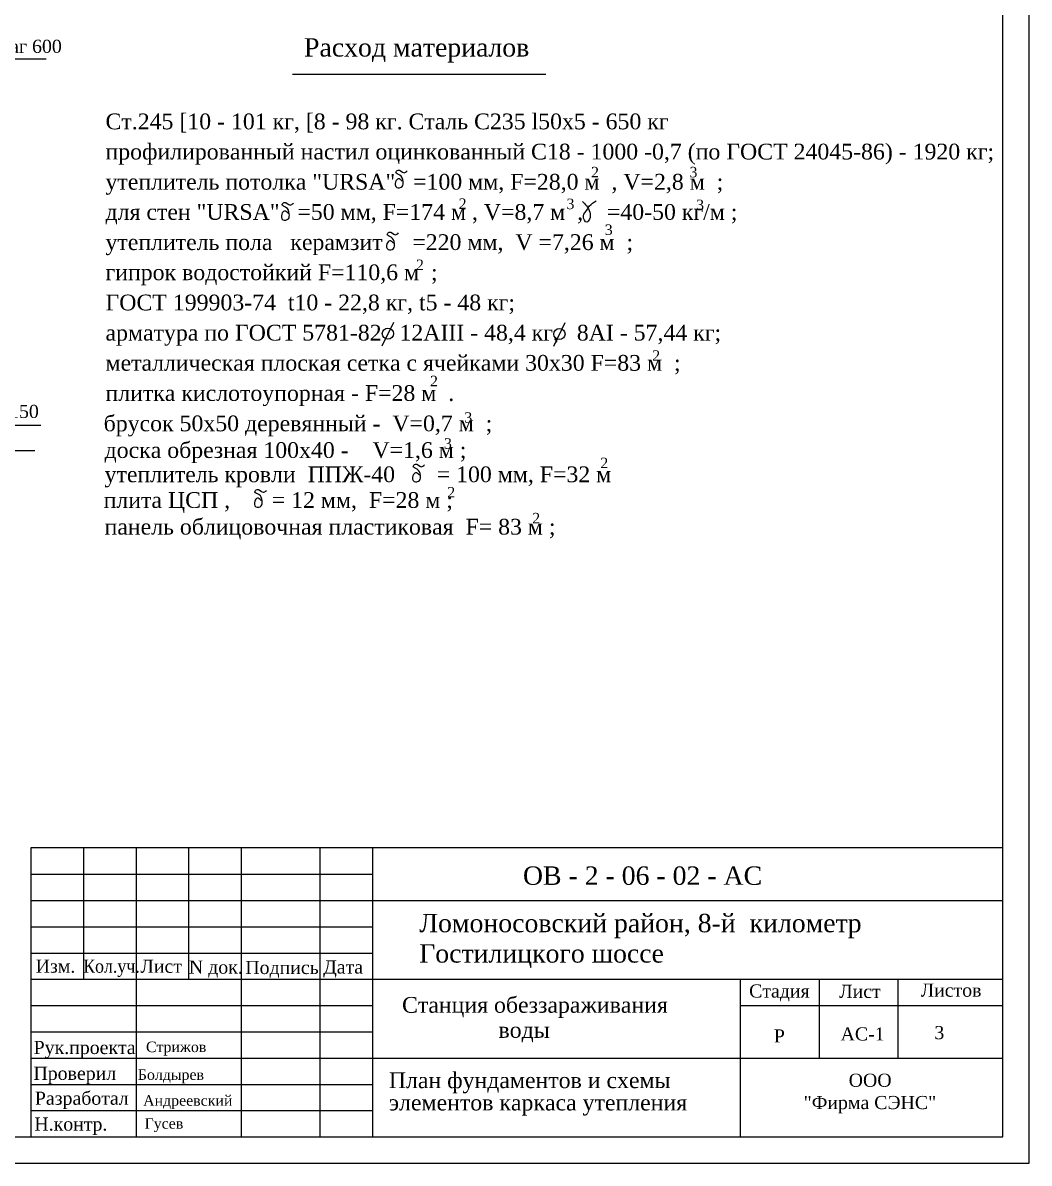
# Model space of a CAD drawing. Header units: millimetres. Extents: x 37412 to 124054, y -7714 to 34286.
# Drawn here: x 104898 to 124054, y -7714 to 13993 of the extents above; entities that cross this region are included whole.
import ezdxf

# ---------------------------------------------------------------- set-up
doc = ezdxf.new("R2010")
doc.units = ezdxf.units.MM
doc.header["$MEASUREMENT"] = 0
doc.layers.add('Размеры', color=7, linetype='Continuous')
doc.layers.add('Текст', color=7, linetype='Continuous')
doc.styles.add('CН', font='TIMES.TTF')
doc.styles.add('СН с наклоном', font='TIMES.TTF', dxfattribs={"oblique": 15})

msp = doc.modelspace()

# ---------------------------------------------------------------- linework, layer by layer
for p, q in [((124053.724, -7713.557), (124053.724, 34286.443)), ((123553.724, -7213.557), (123553.724, 33786.443)), ((123553.724, -1713.557), (105053.724, -1713.557)), ((105053.724, -1713.557), (105053.724, -7213.557)), ((106053.724, -1713.557), (106053.724, -4213.557)), ((107053.724, -1713.557), (107053.724, -7213.557)), ((108053.724, -1713.557), (108053.724, -4213.557)), ((109053.724, -1713.557), (109053.724, -7213.557)), ((110553.724, -1713.557), (110553.724, -7213.557)), ((111553.724, -1713.557), (111553.724, -7213.557)), ((105053.724, -2213.557), (111553.724, -2213.557)), ((105053.724, -2713.557), (123553.724, -2713.557)), ((105053.724, -3213.557), (111553.724, -3213.557)), ((105053.724, -3713.557), (111553.724, -3713.557)), ((105053.724, -4213.557), (123553.724, -4213.557)), ((118553.724, -4213.557), (118553.724, -7213.557)), ((120053.724, -4213.557), (120053.724, -5713.557)), ((121553.724, -4213.557), (121553.724, -5713.557)), ((105053.724, -4713.557), (111553.724, -4713.557)), ((118553.724, -4713.557), (123553.724, -4713.557)), ((105053.724, -5213.557), (111553.724, -5213.557)), ((105053.724, -5713.557), (123553.724, -5713.557)), ((105053.724, -6213.557), (111553.724, -6213.557)), ((105053.724, -6713.557), (111553.724, -6713.557)), ((66653.724, -7213.557), (123553.724, -7213.557)), ((64653.724, -7713.557), (124053.724, -7713.557))]:
    msp.add_line(p, q)
msp.add_arc((124043.724, -7703.557), 10, 270, 0)
at = {"layer": 'Размеры'}
msp.add_line((102639.133, 5854.706), (105128.456, 5854.706), dxfattribs=at)
at = {"layer": 'Текст', "color": 3}
msp.add_line((105344.396, 13301.404), (103577.036, 13301.404), dxfattribs=at)
at = {"layer": 'Текст'}
for p, q in [((110028.866, 13018.35), (114851.216, 13018.35)), ((111951.425, 8286.699), (111732.196, 7836.256)), ((115217.984, 8279.543), (114998.755, 7829.101)), ((104274.326, 6334.706), (105243.09, 6334.706))]:
    msp.add_line(p, q, dxfattribs=at)
for centre in [(111846.442, 8076.904), (115113.001, 8069.748)]:
    msp.add_circle(centre, 106.521, dxfattribs=at)
for points in [[(112119.658, 10980.315), (112045.514, 11025.904), (111994.185, 10968.917), (112016.998, 10860.642), (112119.658, 10877.738), (112136.767, 10974.616), (112074.031, 11094.288), (111999.888, 11145.576), (112039.811, 11191.165), (112153.877, 11139.877), (112216.613, 11174.069)], [(109952.405, 10364.857), (109878.262, 10410.447), (109826.932, 10353.46), (109849.745, 10245.185), (109952.405, 10262.281), (109969.515, 10359.159), (109906.778, 10478.831), (109832.635, 10530.119), (109872.558, 10575.708), (109986.624, 10524.42), (110049.361, 10558.612)], [(115550.831, 10592.895), (115624.286, 10509.014), (115683.75, 10253.877), (115634.78, 10197.956), (115568.321, 10316.787), (115634.78, 10428.629), (115687.248, 10509.014), (115813.171, 10606.875)], [(111953.403, 9798.994), (111879.26, 9844.583), (111827.93, 9787.597), (111850.744, 9679.322), (111953.403, 9696.418), (111970.513, 9793.295), (111907.777, 9912.968), (111833.634, 9964.256), (111873.557, 10009.845), (111987.623, 9958.557), (112050.359, 9992.749)], [(112449.347, 5383.825), (112375.203, 5429.414), (112323.874, 5372.428), (112346.687, 5264.153), (112449.347, 5281.249), (112466.456, 5378.126), (112403.72, 5497.799), (112329.577, 5549.086), (112369.5, 5594.676), (112483.566, 5543.388), (112546.302, 5577.58)], [(109437.222, 4898.694), (109363.079, 4944.283), (109311.749, 4887.297), (109334.563, 4779.022), (109437.222, 4796.118), (109454.332, 4892.995), (109391.596, 5012.668), (109317.453, 5063.956), (109357.376, 5109.545), (109471.442, 5058.257), (109534.178, 5092.449)]]:
    msp.add_spline(points, degree=3, dxfattribs=at)

# ---------------------------------------------------------------- texts
for s, height, style, p in [('Изм.', 250, 'CН', (105142.299, -4087.607)), ('Лист', 250, 'CН', (107137.039, -4089.927)), ('N док.', 250, 'CН', (108059.776, -4106.278)), ('Подпись', 250, 'CН', (109132.874, -4113.263)), ('Дата', 250, 'CН', (110616.147, -4103.189)), ('Стадия', 250, 'CН', (118722.61, -4560.694)), ('Лист', 250, 'CН', (120436.931, -4568.273)), ('Листов', 250, 'CН', (121988.018, -4544.592)), ('Станция обеззараживания', 300, 'СН с наклоном', (112116.635, -4850.229)), ('воды', 300, 'СН с наклоном', (113952.026, -5327.596)), ('Р', 250, 'CН', (119193.29, -5415.531)), ('Рук.проекта', 250, 'CН', (105104.284, -5635.511)), ('Стрижов', 200, 'CН', (107242.752, -5599.064)), ('Проверил', 250, 'CН', (105100.01, -6127.469)), ('Болдырев ', 200, 'CН', (107087.745, -6127.469)), ('ООО', 250, 'CН', (120617.323, -6259.39)), ('Разработал', 250, 'CН', (105127.364, -6601.211)), ('Андреевский', 200, 'CН', (107188.044, -6619.432)), ('"Фирма СЭНС" ', 250, 'CН', (119759.904, -6683.867)), ('Н.контр.', 250, 'CН', (105118.246, -7093.175)), ('Гусев', 200, 'CН', (107215.398, -7056.733))]:
    msp.add_text(s, height=height, dxfattribs=dict(style=style)).set_placement(p)
at = {"style": 'CН', "width": 0.9}
msp.add_text('Кол.уч.', height=250, dxfattribs=at).set_placement((106046.81, -4087.607))
at = {"layer": 'Текст', "style": 'CН'}
for s, height, p in [('Расход материалов', 350, (110250.779, 13350.824)), ('"в" шаг 600', 250, (103785.438, 13421.239)), ('Ст.245 [10 - 101 кг, [8 - 98 кг. Сталь С235 l50х5 - 650 кг', 300, (106472.2, 11966.43)), ('профилированный настил оцинкованный С18 - 1000 -0,7 (по ГОСТ 24045-86) - 1920 кг;', 300, (106472.2, 11391.952)), ('утеплитель потолка "URSA"   =100 мм, F=28,0 м  , V=2,8 м  ;', 300, (106472.2, 10817.475)), ('2', 200, (115714.087, 11051.441)), ('3', 200, (117587.339, 11051.441)), ('2', 200, (113194.478, 10450.192)), ('3', 200, (115246.438, 10447.038)), ('для стен "URSA"   =50 мм, F=174 м , V=8,7 м  ,    =40-50 кг/м ;', 300, (106472.2, 10242.998)), ('3', 200, (117714.177, 10427.645)), ('3', 200, (115974.715, 9954.859)), ('утеплитель пола   керамзит     =220 мм,  V =7,26 м  ;', 300, (106472.2, 9668.52)), ('гипрок водостойкий F=110,6 м  ;', 300, (106472.2, 9094.043)), ('2', 200, (112381.306, 9286.668)), ('ГОСТ 199903-74  t10 - 22,8 кг, t5 - 48 кг;', 300, (106472.2, 8519.566)), ('арматура по ГОСТ 5781-82   12AIII - 48,4 кг,   8АI - 57,44 кг; ', 300, (106472.2, 7945.088)), ('металлическая плоская сетка с ячейками 30х30 F=83 м  ;', 300, (106472.2, 7370.611)), ('2', 200, (116878.523, 7559.508)), ('2', 200, (112649.568, 7074.574)), ('плитка кислотоупорная - F=28 м  .', 300, (106472.2, 6796.134)), ('0,150', 250, (104353.113, 6471.591)), ('брусок 50х50 деревянный -  V=0,7 м  ;', 300, (106437.167, 6218.356)), ('3', 200, (113302.587, 6380.636)), ('3', 200, (112914.282, 5885.451)), ('доска обрезная 100х40 -    V=1,6 м ;', 300, (106454.683, 5710.612)), ('2', 200, (115890.4, 5516.26)), ('утеплитель кровли  ППЖ-40       = 100 мм, F=32 м', 300, (106454.683, 5248.814)), ('плита ЦСП ,       = 12 мм,  F=28 м ;', 300, (106437.167, 4759.495)), ('2', 200, (112976.998, 4958.251)), ('панель облицовочная пластиковая  F= 83 м ;', 300, (106454.683, 4251.751)), ('2', 200, (114594.07, 4464.967)), ('ОВ - 2 - 06 - 02 - АС', 350, (114418.246, -2414.733)), ('Ломоносовский район, 8-й  километр ', 350, (112443.486, -3317.63)), ('Гостилицкого шоссе', 350, (112443.486, -3895.495)), ('АС-1', 250, (120463.89, -5377.845)), ('3', 250, (122248.995, -5352.72)), ('План фундаментов и схемы', 300, (111865.212, -6284.97)), ('элементов каркаса утепления', 300, (111865.212, -6709.448))]:
    msp.add_text(s, height=height, dxfattribs=at).set_placement(p)

doc.saveas('drawing.dxf')
